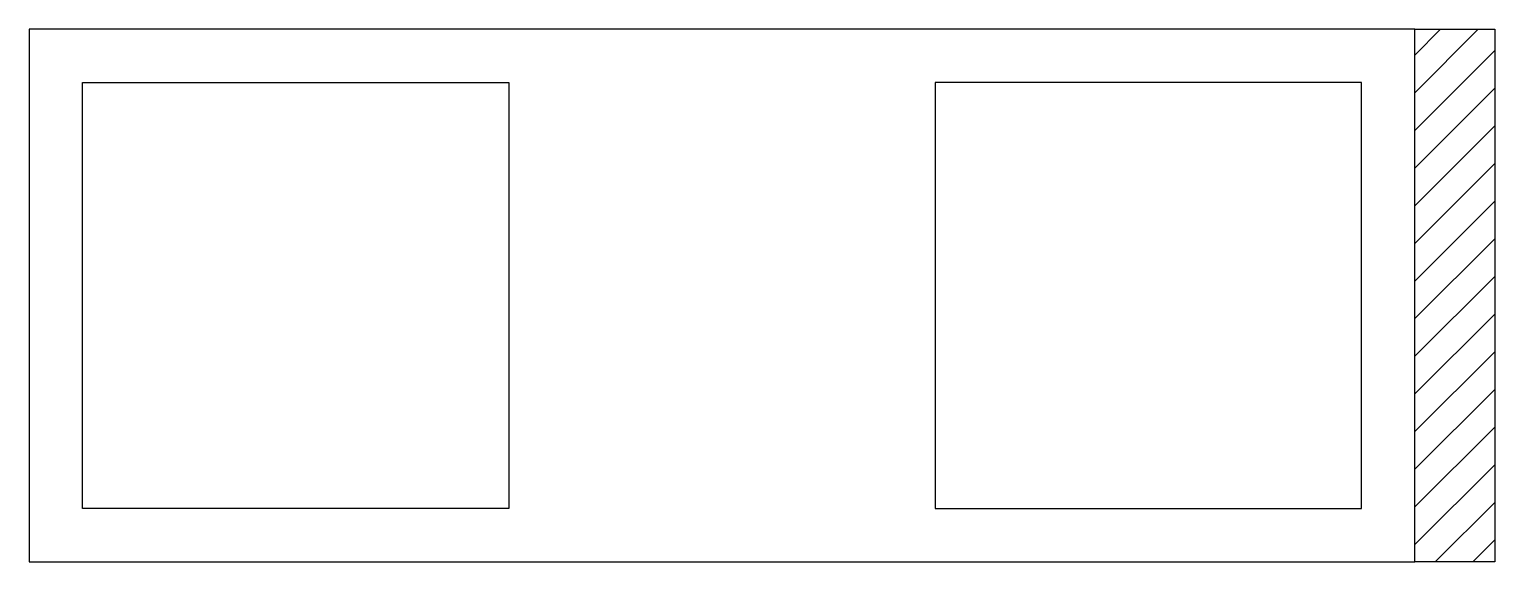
# Model space of a CAD drawing. Extents: x -2.6 to 2.9, y -1 to 1.
import ezdxf

# ---------------------------------------------------------------- set-up
doc = ezdxf.new("R2010")
doc.units = 0
doc.layers.add('剖面线层', color=4, linetype='CONTINUOUS')
doc.layers.add('粗实线层', color=7, linetype='CONTINUOUS')

# ---------------------------------------------------------------- blocks, each defined once
blk = doc.blocks.new('*X2')
at = {"layer": '剖面线层'}
for p, q in [((2.6, 0.9029), (2.6971, 1)), ((2.6, 0.7615), (2.8385, 1)), ((2.6, 0.6201), (2.9, 0.9201)), ((2.6, 0.4787), (2.9, 0.7787)), ((2.6, 0.3373), (2.9, 0.6373)), ((2.6, 0.1958), (2.9, 0.4958)), ((2.6, 0.0544), (2.9, 0.3544)), ((2.6, -0.087), (2.9, 0.213)), ((2.6, -0.2284), (2.9, 0.0716)), ((2.6, -0.3698), (2.9, -0.0698)), ((2.6, -0.5113), (2.9, -0.2113)), ((2.6, -0.6527), (2.9, -0.3527)), ((2.6, -0.7941), (2.9, -0.4941)), ((2.6, -0.9355), (2.9, -0.6355)), ((2.677, -1), (2.9, -0.777)), ((2.8184, -1), (2.9, -0.9184))]:
    blk.add_line(p, q, dxfattribs=at)

msp = doc.modelspace()

# ---------------------------------------------------------------- linework, layer by layer
at = {"layer": '粗实线层'}
for p, q in [((2.6, 1), (2.9, 1)), ((2.9, 1), (2.9, -1)), ((2.9, -1), (2.6, -1))]:
    msp.add_line(p, q, dxfattribs=at)
for points in [[(-2.6, 1), (-2.6, -1), (2.6, -1), (2.6, 1)], [(-0.8, 0.8), (-0.8, -0.8), (-2.4, -0.8), (-2.4, 0.8)], [(0.8, 0.8), (0.8, -0.8), (2.4, -0.8), (2.4, 0.8)]]:
    msp.add_lwpolyline(points, close=True, dxfattribs=at)

# ---------------------------------------------------------------- block references
at = {"layer": '剖面线层'}
msp.add_blockref('*X2', (0, 0), dxfattribs=at)

doc.saveas('drawing.dxf')
